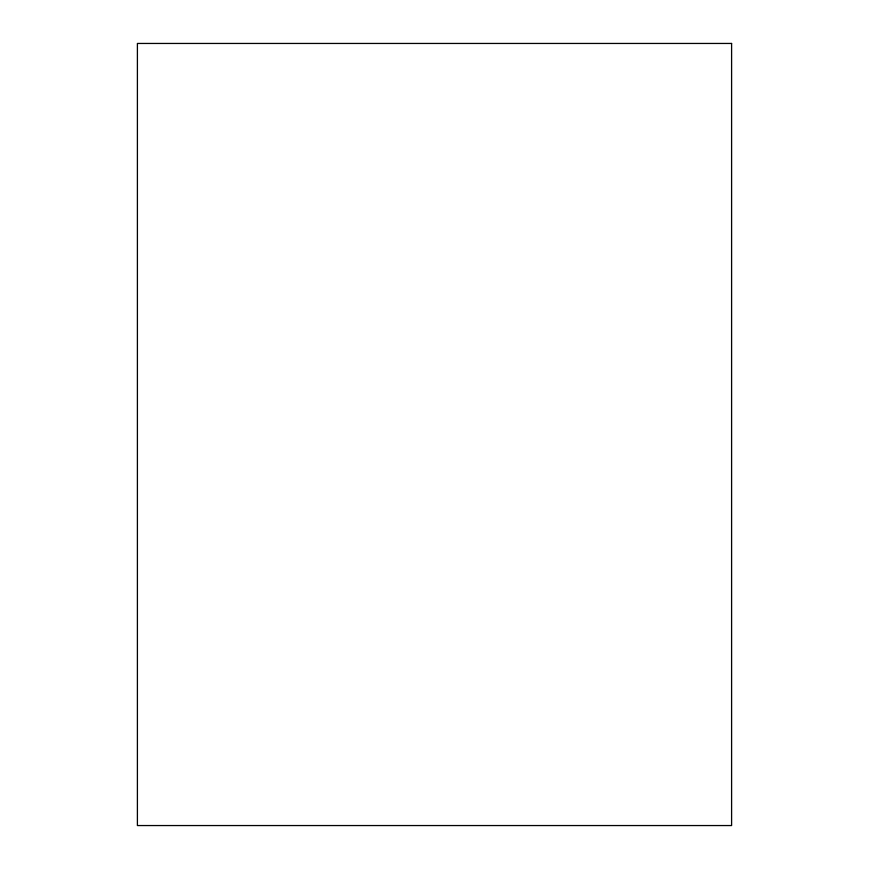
<?xml version="1.0" encoding="UTF-8"?>
<svg xmlns="http://www.w3.org/2000/svg" width="869" height="869" viewBox="0 0 869 869"><rect width="100%" height="100%" fill="white"/><g stroke="black" fill="none" stroke-linecap="round" stroke-linejoin="round"><path stroke-width="1.3" d="M731.6 43.45L137.4 43.45L137.4 825.55L731.6 825.55L731.6 43.45"/></g></svg>
